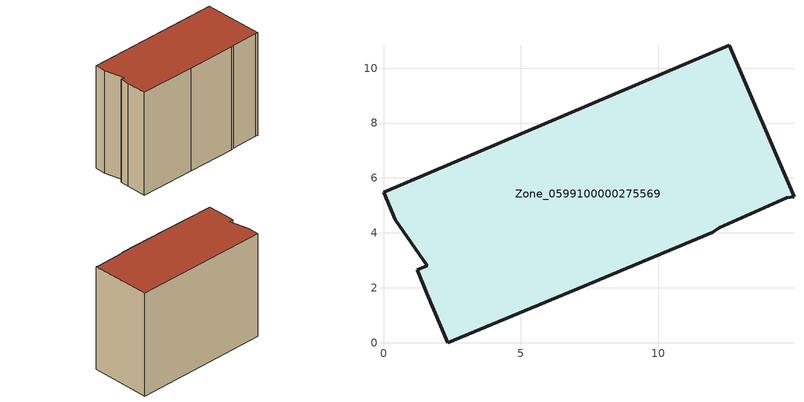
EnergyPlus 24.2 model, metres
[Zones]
Zone_0599100000275569
 floor ground (C_G): 0.42,4.49 0,5.48 12.59,10.83 14.95,5.31 14.69,5.28 12.22,4.18 12,4.02 7.51,2.14 2.33,0 1.57,1.8 1.24,2.65 1.59,2.8 z0
 wall outside (C_F): 2.33,0 7.51,2.14 12,4.02 12.22,4.18 14.69,5.28 14.95,5.31 12.59,10.83 0,5.48 0.42,4.49 1.59,2.8 1.24,2.65 1.57,1.8 2.33,0 z0:10.54
 roof outside (C_R): 1.57,1.8 2.33,0 7.51,2.14 12,4.02 12.22,4.18 14.69,5.28 14.95,5.31 12.59,10.83 0,5.48 0.42,4.49 1.59,2.8 1.24,2.65 z10.54
[BUILDING]
Pand.0599100000275569: North Axis=0; Terrain=City; Loads Convergence Tolerance Value=0.04; Temperature Convergence Tolerance Value=0.4; Solar Distribution=FullExterior; Maximum Number of Warmup Days=25; Minimum Number of Warmup Days=1
[Site:Location]
Rotterdam.The.Hague.AP_ZH_NLD Design_Conditions: Latitude=51.96; Longitude=4.45; Time Zone=1; Elevation=-4.5
[SITE:GROUNDTEMPERATURE:BUILDINGSURFACE]
18, 18, 18, 18, 18, 18, 18, 18, 18, 18, 18, 18
[MATERIAL] Thermal Absorptance=0.9; Solar Absorptance=0.7; Visible Absorptance=0.7
Name | Roughness | Thickness | Conductivity | Density | Specific Heat
G.TI.1946 | MediumSmooth | 0.15 | 1 | 540 | 1210
F.TI.1946 | Rough | 0.3 | 0.857143 | 1920 | 840
R.TI.1946 | MediumRough | 0.2 | 0.1 | 1500 | 1000
[CONSTRUCTION]
C_G: G.TI.1946
C_F: F.TI.1946
C_R: R.TI.1946
[ZONE]
Zone_0599100000275569: Type=1; Multiplier=1; Ceiling Height=Autocalculate; Volume=Autocalculate; Floor Area=autocalculate; Part of Total Floor Area=Yes
[ZONEINFILTRATION:DESIGNFLOWRATE]
Infil_Zone_0599100000275569: Zone or ZoneList or Space or SpaceList=Zone_0599100000275569; Schedule=AlwaysOn; Design Flow Rate Calculation Method=Flow/Area; Flow Rate per Floor Area=0.003; Constant Term Coefficient=1; Temperature Term Coefficient=0; Velocity Term Coefficient=0; Velocity Squared Term Coefficient=0
[HVACTEMPLATE:ZONE:IDEALLOADSAIRSYSTEM]
Zone_0599100000275569: Maximum Heating Supply Air Temperature=50; Minimum Cooling Supply Air Temperature=13; Maximum Heating Supply Air Humidity Ratio=0.0156; Minimum Cooling Supply Air Humidity Ratio=0.0077; Heating Limit=NoLimit; Cooling Limit=NoLimit; Dehumidification Control Type=ConstantSensibleHeatRatio; Cooling Sensible Heat Ratio=0.7; Dehumidification Setpoint=60; Humidification Control Type=None; Humidification Setpoint=30; Outdoor Air Method=None; Outdoor Air Flow Rate per Person=0.00944; Outdoor Air Flow Rate per Zone Floor Area=0; Outdoor Air Flow Rate per Zone=0; Demand Controlled Ventilation Type=None; Outdoor Air Economizer Type=NoEconomizer; Heat Recovery Type=None; Sensible Heat Recovery Effectiveness=0.7; Latent Heat Recovery Effectiveness=0.65
[ZONECONTROL:THERMOSTAT]
ThermostatControl_Zone_0599100000275569: Zone or ZoneList=Zone_0599100000275569; Control Type Schedule=DualSetpointControlType; Control 1=Thermostat_Zone_0599100000275569; Temperature Difference Between Cutout And Setpoint=0
[THERMOSTATSETPOINT:DUALSETPOINT]
Thermostat_Zone_0599100000275569: Heating Setpoint Temperature Schedule=HeatingSetpoint_Zone_0599100000275569; Cooling Setpoint Temperature Schedule=CoolingSetpoint_Zone_0599100000275569
[SCHEDULE:COMPACT]
HeatingSetpoint_Zone_0599100000275569: Through: 12/31, For: AllDays, Until: 24:00, 21
CoolingSetpoint_Zone_0599100000275569: Through: 12/31, For: AllDays, Until: 24:00, 24
DualSetpointControlType: Through: 12/31, For: AllDays, Until: 24:00, 4
AlwaysOn: Through: 12/31, For: AllDays, Until: 24:00, 1
